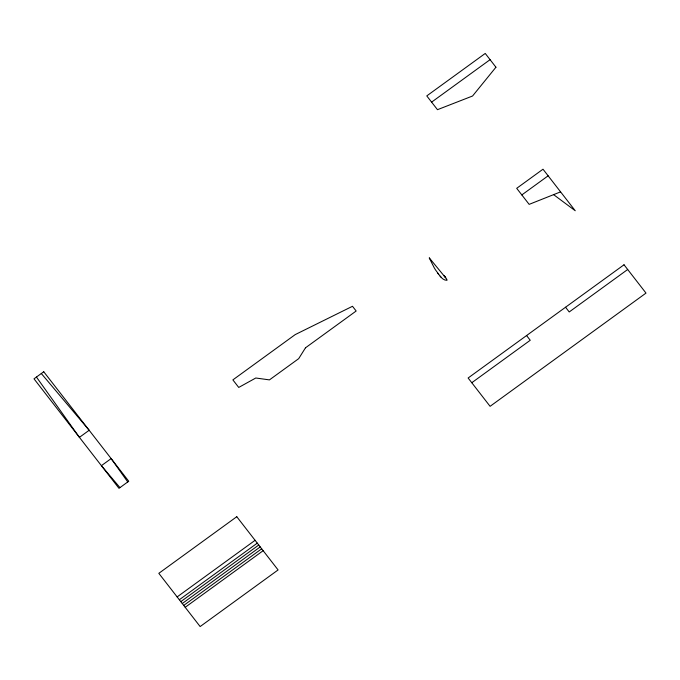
<?xml version="1.0" encoding="UTF-8"?>
<svg xmlns="http://www.w3.org/2000/svg" width="680" height="680" viewBox="0 0 680 680"><rect width="100%" height="100%" fill="white"/><g stroke="black" fill="none" stroke-linecap="round" stroke-linejoin="round"><path stroke-width="1.02" d="M431.613 102.136L490.076 59.67M521.823 194.93L548.131 175.822M471.784 382.729L530.247 340.263L526.583 335.546M627.683 269.493L569.219 311.958L565.556 307.241M177.14 596.921L255.094 540.303M179.333 599.751L257.286 543.133M180.804 601.638L258.757 545.02M182.266 603.525L260.219 546.915M183.736 605.413L261.681 548.803M185.198 607.299L263.151 550.689M560.583 191.87L529.15 204.365L516.698 188.317L543.005 169.209L575.237 210.749L553.605 194.642M429.445 258.111L446.403 278.724A7.565 7.327 1.2 0 1 446.819 279.48L446.938 279.752A0.977 0.952 1.2 0 1 446.998 280.279C441.983 280.644 438.566 273.751 435.71 270.198A71.485 69.173 1.2 0 1 434.214 267.75L429.233 257.907L429.624 258.332M440.173 276.165L440.946 277.024M119.96 487.611L101.405 465.664L111.146 458.592L127.755 481.95M41.31 373.515L89.165 430.27L79.424 437.35L36.439 377.06M445.409 277.321L443.998 275.51L445.748 277.78M437.665 273.037L438.71 274.397M305.49 347.811L298.681 358.666L269.442 379.89L255.791 378.003L238.731 387.438L232.875 379.89L295.231 334.594L352.495 306.289L356.159 311.015L305.49 347.811M495.941 67.218L472.566 96.007L437.469 109.684L426.776 95.905L485.239 53.439L495.941 67.218M43.741 371.748L34 378.828L118.983 488.325L128.732 481.244L43.741 371.748M236.776 516.707L158.822 573.325L200.141 626.56L278.094 569.942L236.776 516.707M624.019 264.775L468.12 378.003L490.093 406.325L646 293.097L624.019 264.775"/></g></svg>
